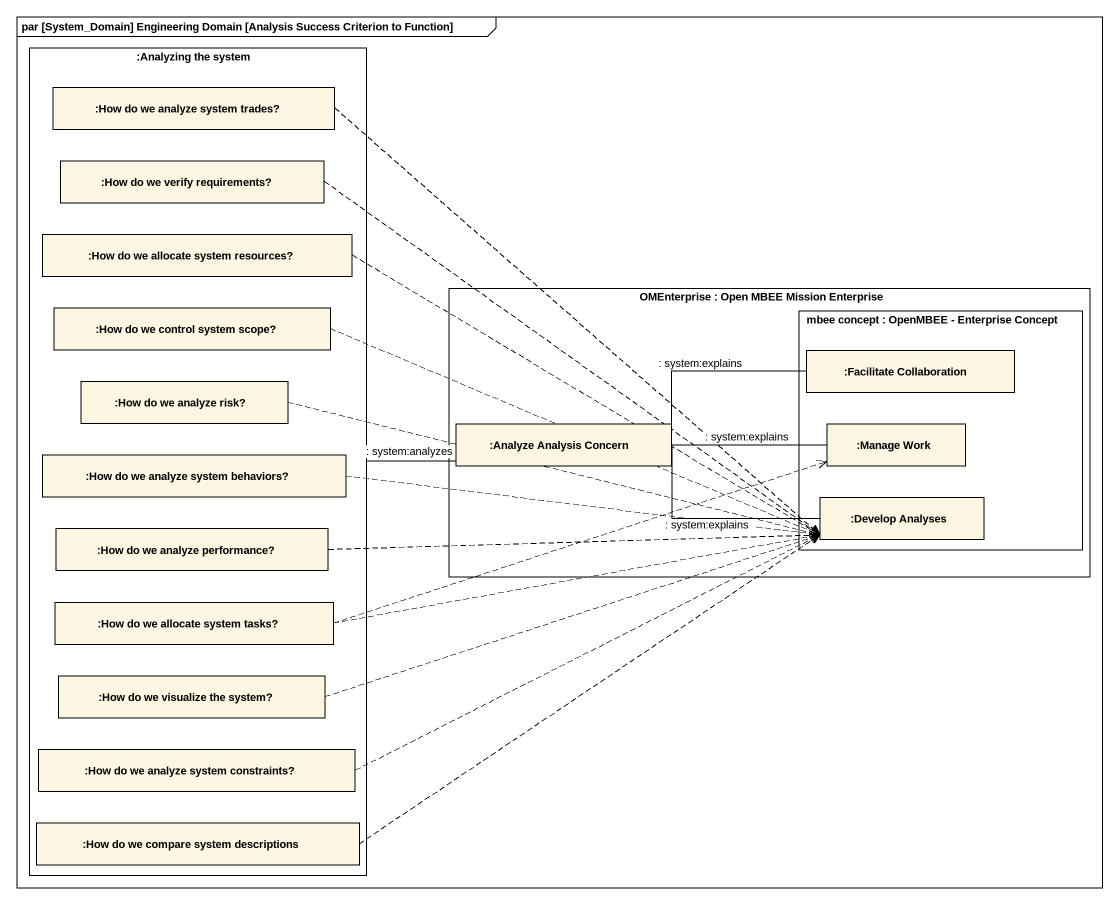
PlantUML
@startuml
mainframe par [System_Domain] Engineering Domain [Analysis Success Criterion to Function]
rectangle ":Analyzing the system" as Analyzing_the_system {
  rectangle ":How do we analyze system trades?" as How_do_we_analyze_system
  rectangle ":How do we verify requirements?" as How_do_we_verify
  rectangle ":How do we allocate system resources?" as How_do_we_allocate_system
  rectangle ":How do we control system scope?" as How_do_we_control_system
  rectangle ":How do we analyze risk?" as How_do_we_analyze_risk
  rectangle ":How do we analyze system behaviors?" as How_do_we_analyze_system_2
  rectangle ":How do we analyze performance?" as How_do_we_analyze
  rectangle ":How do we allocate system tasks?" as How_do_we_allocate_system_2
  rectangle ":How do we visualize the system?" as How_do_we_visualize_the
  rectangle ":How do we analyze system constraints?" as How_do_we_analyze_system_3
  rectangle ":How do we compare system descriptions" as How_do_we_compare_system
}
rectangle "OMEnterprise : Open MBEE Mission Enterprise" as OMEnterprise {
  rectangle "mbee concept : OpenMBEE - Enterprise Concept" as mbee_concept {
    rectangle ":Facilitate Collaboration" as Facilitate_Collaboration
    rectangle ":Manage Work" as Manage_Work
    rectangle ":Develop Analyses" as Develop_Analyses
  }
  rectangle ":Analyze Analysis Concern" as Analyze_Analysis_Concern
}
How_do_we_analyze_system .right.> Develop_Analyses
How_do_we_verify .right.> Develop_Analyses
How_do_we_allocate_system .right.> Develop_Analyses
How_do_we_control_system .right.> Develop_Analyses
How_do_we_analyze_risk .right.> Develop_Analyses
Analyze_Analysis_Concern -left- Analyzing_the_system : : system:analyzes
Analyze_Analysis_Concern -right- Facilitate_Collaboration : : system:explains
Analyze_Analysis_Concern -right- Manage_Work : : system:explains
Analyze_Analysis_Concern -right- Develop_Analyses : : system:explains
How_do_we_analyze_system_2 .right.> Develop_Analyses
How_do_we_analyze .right.> Develop_Analyses
How_do_we_allocate_system_2 .right.> Manage_Work
How_do_we_allocate_system_2 .right.> Develop_Analyses
How_do_we_visualize_the .right.> Develop_Analyses
How_do_we_analyze_system_3 .right.> Develop_Analyses
How_do_we_compare_system .right.> Develop_Analyses
@enduml
